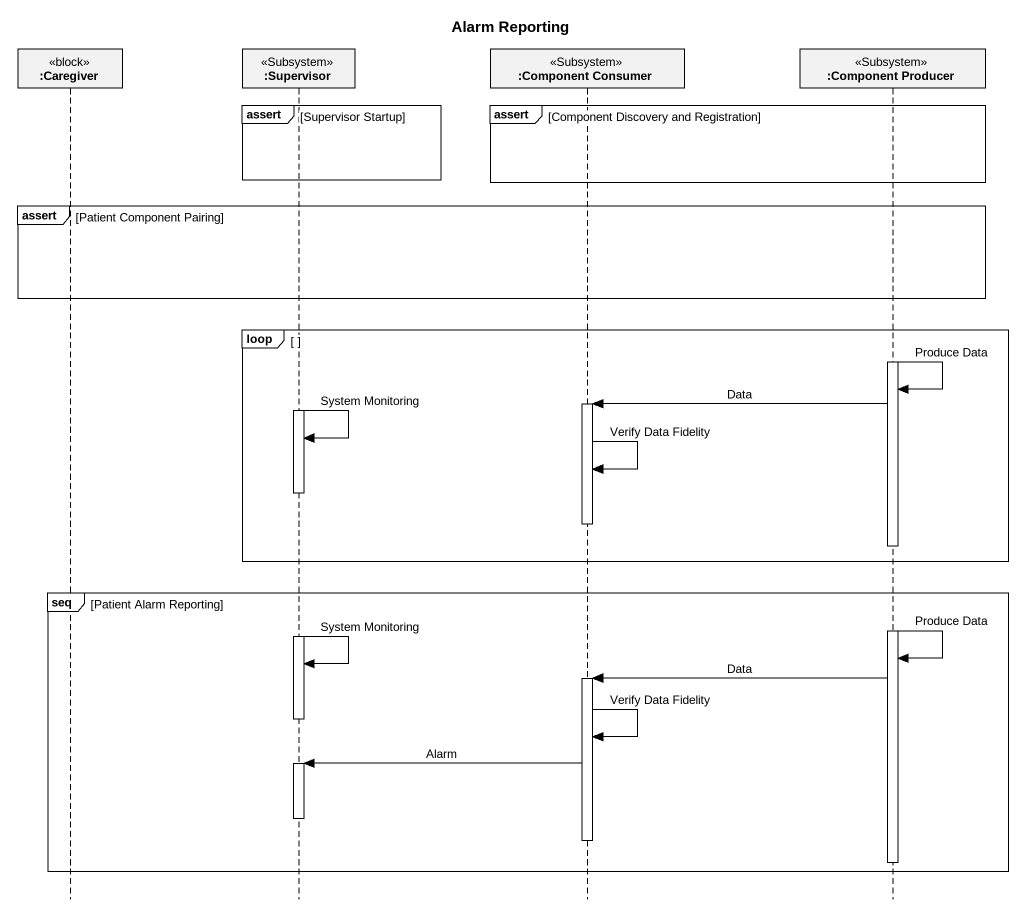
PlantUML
@startuml
title Alarm Reporting
hide footbox
participant ":Caregiver" as Caregiver <<block>>
participant ":Supervisor" as Supervisor <<Subsystem>>
participant ":Component Consumer" as Component_Consumer <<Subsystem>>
participant ":Component Producer" as Component_Producer <<Subsystem>>

group assert [Component Discovery and Registration]
  group assert [Supervisor Startup]
  end
end
group assert [Patient Component Pairing]
end
loop
  activate Component_Producer
  Component_Producer -> Component_Producer : Produce Data
  Component_Producer -> Component_Consumer : Data
  activate Component_Consumer
  activate Supervisor
  Supervisor -> Supervisor : System Monitoring
  Component_Consumer -> Component_Consumer : Verify Data Fidelity
  deactivate Component_Consumer
end
group seq [Patient Alarm Reporting]
  Component_Producer -> Component_Producer : Produce Data
  Supervisor -> Supervisor : System Monitoring
  Component_Producer -> Component_Consumer : Data
  activate Component_Consumer
  deactivate Supervisor
  Component_Consumer -> Component_Consumer : Verify Data Fidelity
  Component_Consumer -> Supervisor : Alarm
  activate Supervisor
  deactivate Supervisor
  deactivate Component_Consumer
  deactivate Component_Producer
end
@enduml
